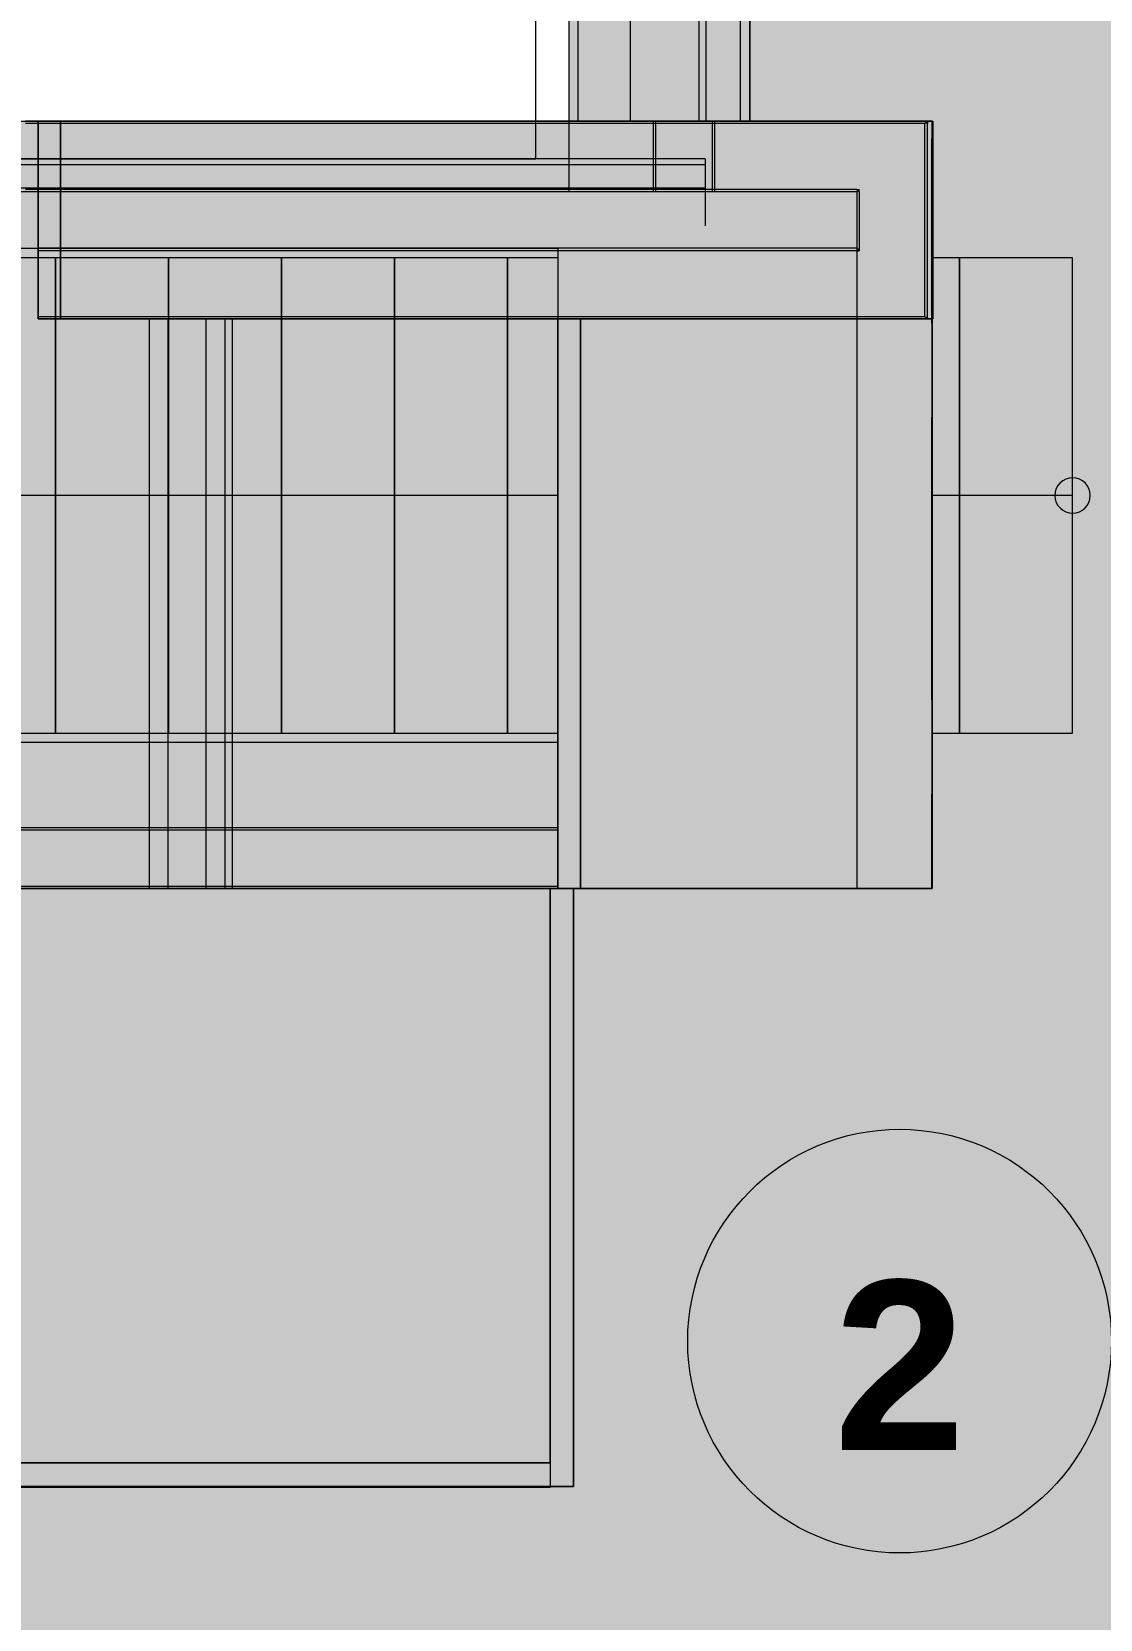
# Model space of a CAD drawing. Header units: metres. Extents: x -3 to 171, y -23 to 41.
# Drawn here: x 143.143 to 145.413, y 24.823 to 28.195 of the extents above; entities that cross this region are included whole.
import ezdxf

# ---------------------------------------------------------------- set-up
doc = ezdxf.new("R2010")
doc.units = ezdxf.units.M
doc.header["$MEASUREMENT"] = 0
doc.set_wipeout_variables(frame=1)
doc.linetypes.add('Strichlinie weit', pattern=[0.004, 0.003, -0.001])
doc.linetypes.add('Wipeout_Contour', pattern=[1, 0, -1])
for name, color, linetype in [('110 Wand Aussen', 7, 'Continuous'), ('120 Wand Innen tragend', 7, 'Continuous'), ('140 Brüstung', 7, 'Continuous'), ('140 Geländer transparent', 7, 'Continuous'), ('230 Decke abgehaengt', 7, 'Continuous'), ('330 Dachaufbau', 7, 'Continuous'), ('410 Treppe', 7, 'Continuous'), ('905 VP Beschriftung Übersicht.Übersicht', 7, 'Continuous')]:
    doc.layers.add(name, color=color, linetype=linetype)
doc.styles.add('ERSTELLTER_STIL_6', font='arial.ttf')

# ---------------------------------------------------------------- blocks, each defined once
blk = doc.blocks.new('Wand_5_2', base_point=(144.5942, 27.8552))
at = {"layer": '110 Wand Aussen', "linetype": 'Continuous', "lineweight": 0, "true_color": 0x000000}
for points in [[(144.4642, 27.8552), (144.4642, 30.8952), (144.2842, 30.8952), (144.2842, 27.8552)], [(144.4692, 27.8552), (144.4692, 30.8952), (144.4642, 30.8952), (144.4642, 27.8552)], [(144.5892, 27.8552), (144.5892, 30.8952), (144.4692, 30.8952), (144.4692, 27.8552)], [(144.5942, 27.8552), (144.5942, 30.8952), (144.5892, 30.8952), (144.5892, 27.8552)]]:
    blk.add_hatch(color=18, dxfattribs=at).paths.add_polyline_path(points)
at = {"layer": '110 Wand Aussen', "color": 7, "linetype": 'Continuous', "lineweight": 18}
blk.add_line((144.4642, 27.8552), (144.4642, 30.8952), dxfattribs=at)
at = {"layer": '110 Wand Aussen', "color": 7, "linetype": 'Continuous', "lineweight": 13}
for p, q in [((144.4692, 27.8552), (144.4692, 30.8952)), ((144.5892, 27.8552), (144.5892, 30.8952))]:
    blk.add_line(p, q, dxfattribs=at)
at = {"layer": '110 Wand Aussen', "color": 7, "linetype": 'Continuous', "lineweight": 18, "flags": 128}
for points in [[(144.2842, 30.8952), (144.2842, 27.8552)], [(144.4642, 27.8552), (144.2842, 27.8552)]]:
    blk.add_lwpolyline(points, dxfattribs=at)
at = {"layer": '110 Wand Aussen', "color": 7, "linetype": 'Continuous', "lineweight": 13, "flags": 128}
for points in [[(144.5942, 27.8552), (144.5942, 30.8952)], [(144.4692, 27.8552), (144.4642, 27.8552)], [(144.5892, 27.8552), (144.4692, 27.8552)], [(144.5942, 27.8552), (144.5892, 27.8552)]]:
    blk.add_lwpolyline(points, dxfattribs=at)
blk = doc.blocks.new('Decke_7_2', base_point=(142.3042, 29.3952))
at = {"layer": '230 Decke abgehaengt', "color": 8, "linetype": 'Continuous', "lineweight": 13, "flags": 128}
blk.add_lwpolyline([(142.3042, 29.3952), (142.3042, 27.9252), (143.3924, 27.9252), (144.2142, 27.9252), (144.2142, 28.4652), (142.3542, 28.4652), (142.3542, 29.3251), (144.2142, 29.3251), (144.2142, 29.3952)], close=True, dxfattribs=at)
blk = doc.blocks.new('Treppe_1_2', base_point=(133.3792, 35.4602))
at = {"layer": '410 Treppe', "color": 7, "linetype": 'Continuous', "lineweight": 18}
for p, q in [((143.1942, 27.7152), (142.9542, 27.7152)), ((143.4342, 27.7152), (143.1942, 27.7152)), ((143.1942, 27.7152), (143.1942, 26.7052)), ((143.1942, 26.7052), (143.1942, 27.7152)), ((143.6742, 27.7152), (143.4342, 27.7152)), ((143.4342, 27.7152), (143.4342, 26.7052)), ((143.4342, 26.7052), (143.4342, 27.7152)), ((143.9142, 27.7152), (143.6742, 27.7152)), ((143.6742, 27.7152), (143.6742, 26.7052)), ((143.6742, 26.7052), (143.6742, 27.7152)), ((144.1542, 27.7152), (143.9142, 27.7152)), ((143.9142, 27.7152), (143.9142, 26.7052)), ((143.9142, 26.7052), (143.9142, 27.7152)), ((144.3942, 27.7152), (144.1542, 27.7152)), ((144.1542, 27.7152), (144.1542, 26.7052)), ((144.1542, 26.7052), (144.1542, 27.7152)), ((144.6342, 27.7152), (144.3942, 27.7152)), ((144.3942, 27.7152), (144.3942, 26.7052)), ((144.3942, 26.7052), (144.3942, 27.7152)), ((144.8742, 27.7152), (144.6342, 27.7152)), ((144.6342, 27.7152), (144.6342, 26.7052)), ((144.6342, 26.7052), (144.6342, 27.7152)), ((145.1142, 27.7152), (144.8742, 27.7152)), ((144.8742, 27.7152), (144.8742, 26.7052)), ((144.8742, 26.7052), (144.8742, 27.7152)), ((145.3542, 27.7152), (145.1142, 27.7152)), ((145.1142, 27.7152), (145.1142, 26.7052)), ((145.1142, 26.7052), (145.1142, 27.7152)), ((145.3542, 26.7052), (145.3542, 27.7152)), ((142.9542, 26.7052), (143.1942, 26.7052)), ((143.1942, 26.7052), (143.4342, 26.7052)), ((143.4342, 26.7052), (143.6742, 26.7052)), ((143.6742, 26.7052), (143.9142, 26.7052)), ((143.9142, 26.7052), (144.1542, 26.7052)), ((144.1542, 26.7052), (144.3942, 26.7052)), ((144.3942, 26.7052), (144.6342, 26.7052)), ((144.6342, 26.7052), (144.8742, 26.7052)), ((144.8742, 26.7052), (145.1142, 26.7052)), ((145.1142, 26.7052), (145.3542, 26.7052))]:
    blk.add_line(p, q, dxfattribs=at)
at = {"layer": '410 Treppe', "color": 7, "linetype": 'Continuous', "lineweight": 13}
for p, q in [((145.1142, 27.2102), (141.2742, 27.2102)), ((145.3542, 27.2102), (145.1142, 27.2102))]:
    blk.add_line(p, q, dxfattribs=at)
at = {"layer": '410 Treppe', "color": 7, "linetype": 'Continuous', "lineweight": 13, "flags": 128}
blk.add_lwpolyline([(145.3542, 27.2477, 1), (145.3542, 27.1727, 1)], format="xyb", close=True, dxfattribs=at)
blk = doc.blocks.new('Wand_11_2', base_point=(144.2442, 25.1052))
at = {"layer": '140 Geländer transparent', "linetype": 'Continuous', "lineweight": 0, "true_color": 0x000000}
for points in [[(144.2442, 25.1552), (139.8893, 25.1552), (139.8893, 25.1052), (144.2442, 25.1052)], [(144.2942, 25.1552), (144.2442, 25.1552), (144.2942, 25.1052)], [(144.2442, 25.1052), (144.2942, 25.1052), (144.2442, 25.1552)]]:
    blk.add_hatch(color=18, dxfattribs=at).paths.add_polyline_path(points)
at = {"layer": '140 Geländer transparent', "color": 7, "linetype": 'Continuous', "lineweight": 18, "flags": 128}
for points in [[(144.2442, 25.1552), (139.8893, 25.1552)], [(144.2942, 25.1052), (144.2942, 25.1552)], [(139.8893, 25.1052), (144.2942, 25.1052)]]:
    blk.add_lwpolyline(points, dxfattribs=at)
blk = doc.blocks.new('Wand_14_2', base_point=(144.2442, 26.3752))
at = {"layer": '140 Geländer transparent', "linetype": 'Continuous', "lineweight": 0, "true_color": 0x000000}
blk.add_hatch(color=18, dxfattribs=at).paths.add_polyline_path([(144.2942, 25.1552), (144.2942, 26.3752), (144.2442, 26.3752), (144.2442, 25.1552)])
at = {"layer": '140 Geländer transparent', "color": 7, "linetype": 'Continuous', "lineweight": 18, "flags": 128}
for points in [[(144.2442, 26.3752), (144.2442, 25.1552)], [(144.2442, 26.3752), (144.2942, 26.3752)], [(144.2942, 25.1552), (144.2942, 26.3752)]]:
    blk.add_lwpolyline(points, dxfattribs=at)
blk = doc.blocks.new('Wand_43_2', base_point=(144.8957, 28.0052))
at = {"layer": '110 Wand Aussen', "linetype": 'Continuous', "lineweight": 0, "true_color": 0x000000}
for points in [[(144.8957, 28.0052), (144.4742, 28.0052), (144.4742, 28.0002), (144.8957, 28.0002)], [(144.8957, 28.0002), (144.4742, 28.0002), (144.4742, 27.8602), (144.8957, 27.8602)], [(144.8957, 27.8602), (144.4742, 27.8602), (144.4742, 27.8552), (144.8957, 27.8552)], [(144.8957, 27.8552), (144.4742, 27.8552), (144.4742, 27.7352), (144.8957, 27.7352)]]:
    blk.add_hatch(color=18, dxfattribs=at).paths.add_polyline_path(points)
at = {"layer": '110 Wand Aussen', "color": 7, "linetype": 'Continuous', "lineweight": 13}
for p, q in [((144.8957, 28.0002), (144.4742, 28.0002)), ((144.8957, 27.8602), (144.4742, 27.8602))]:
    blk.add_line(p, q, dxfattribs=at)
at = {"layer": '110 Wand Aussen', "color": 7, "linetype": 'Continuous', "lineweight": 18}
blk.add_line((144.8957, 27.8552), (144.4742, 27.8552), dxfattribs=at)
at = {"layer": '110 Wand Aussen', "color": 7, "linetype": 'Continuous', "lineweight": 13, "flags": 128}
blk.add_lwpolyline([(144.8957, 28.0052), (144.4742, 28.0052)], dxfattribs=at)
at = {"layer": '110 Wand Aussen', "color": 7, "linetype": 'Continuous', "lineweight": 18, "flags": 128}
for points in [[(144.8957, 27.8552), (144.8957, 27.7352)], [(144.4742, 27.7352), (144.8957, 27.7352)]]:
    blk.add_lwpolyline(points, dxfattribs=at)
blk = doc.blocks.new('Wand_44_2', base_point=(144.8957, 26.3752))
at = {"layer": '110 Wand Aussen', "linetype": 'Continuous', "lineweight": 0, "true_color": 0x000000}
for points in [[(144.2611, 26.6852), (140.0542, 26.6852), (140.0542, 26.5052), (144.2611, 26.5052)], [(144.2611, 26.5002), (139.8692, 26.5002), (139.8692, 26.3802), (144.2611, 26.3802)], [(144.2611, 26.5052), (139.8742, 26.5052), (139.8742, 26.5002), (144.2611, 26.5002)], [(144.2611, 26.3802), (139.7492, 26.3802), (139.7492, 26.3752), (144.2611, 26.3752)]]:
    blk.add_hatch(color=18, dxfattribs=at).paths.add_polyline_path(points)
at = {"layer": '110 Wand Aussen', "color": 7, "linetype": 'Continuous', "lineweight": 18}
for p, q in [((144.2611, 26.6852), (144.2611, 26.5052)), ((140.0542, 26.5052), (144.2611, 26.5052)), ((144.2611, 26.5052), (144.2611, 26.5002)), ((144.2611, 26.5002), (144.2611, 26.3802)), ((144.2611, 26.3802), (144.2611, 26.3752))]:
    blk.add_line(p, q, dxfattribs=at)
at = {"layer": '110 Wand Aussen', "color": 7, "linetype": 'Continuous', "lineweight": 13}
for p, q in [((139.8742, 26.5002), (144.2611, 26.5002)), ((139.8692, 26.3802), (144.2611, 26.3802))]:
    blk.add_line(p, q, dxfattribs=at)
at = {"layer": '110 Wand Aussen', "color": 7, "linetype": 'Continuous', "lineweight": 18, "flags": 128}
blk.add_lwpolyline([(144.2611, 26.6852), (140.0542, 26.6852)], dxfattribs=at)
at = {"layer": '110 Wand Aussen', "color": 7, "linetype": 'Continuous', "lineweight": 13, "flags": 128}
blk.add_lwpolyline([(139.7492, 26.3752), (144.2611, 26.3752)], dxfattribs=at)
blk = doc.blocks.new('Wand_47_2', base_point=(144.4742, 28.0052))
at = {"layer": '110 Wand Aussen', "linetype": 'Continuous', "lineweight": 0, "true_color": 0x000000}
for points in [[(144.4742, 28.0052), (143.1301, 28.0052), (143.1301, 28.0002), (144.4742, 28.0002)], [(144.4742, 28.0002), (143.1301, 28.0002), (143.1301, 27.8602), (144.4742, 27.8602)], [(144.4742, 27.8602), (143.1301, 27.8602), (143.1301, 27.8552), (144.4742, 27.8552)], [(144.4742, 27.8552), (143.1301, 27.8552), (143.1301, 27.7352), (144.4742, 27.7352)]]:
    blk.add_hatch(color=18, dxfattribs=at).paths.add_polyline_path(points)
at = {"layer": '110 Wand Aussen', "color": 7, "linetype": 'Continuous', "lineweight": 13}
for p, q in [((144.4742, 28.0002), (143.1301, 28.0002)), ((144.4742, 27.8602), (143.1301, 27.8602))]:
    blk.add_line(p, q, dxfattribs=at)
at = {"layer": '110 Wand Aussen', "color": 7, "linetype": 'Continuous', "lineweight": 18}
blk.add_line((144.4742, 27.8552), (143.1301, 27.8552), dxfattribs=at)
at = {"layer": '110 Wand Aussen', "color": 7, "linetype": 'Continuous', "lineweight": 13, "flags": 128}
blk.add_lwpolyline([(144.4742, 28.0052), (143.1301, 28.0052)], dxfattribs=at)
at = {"layer": '110 Wand Aussen', "color": 7, "linetype": 'Continuous', "lineweight": 18, "flags": 128}
blk.add_lwpolyline([(143.1301, 27.7352), (144.4742, 27.7352)], dxfattribs=at)
blk = doc.blocks.new('Wand_48_2', base_point=(144.574, 27.9252))
at = {"layer": '120 Wand Innen tragend', "linetype": 'Continuous', "lineweight": 0, "true_color": 0x000000}
for points in [[(144.574, 27.9252), (142.1242, 27.9252), (142.1242, 27.9127), (144.574, 27.9127)], [(144.574, 27.9127), (142.1242, 27.9127), (142.1242, 27.8627), (144.574, 27.8627)], [(144.574, 27.8552), (142.1242, 27.8552), (142.1242, 27.7352), (144.574, 27.7352)]]:
    blk.add_hatch(color=18, dxfattribs=at).paths.add_polyline_path(points)
at = {"layer": '120 Wand Innen tragend', "linetype": 'Continuous', "lineweight": 0, "true_color": 0xffffff}
blk.add_hatch(color=7, dxfattribs=at).paths.add_polyline_path([(144.574, 27.8627), (142.1242, 27.8627), (142.1242, 27.8552), (144.574, 27.8552)])
at = {"layer": '120 Wand Innen tragend', "color": 7, "linetype": 'Continuous', "lineweight": 13}
for p, q in [((144.574, 27.9127), (142.1242, 27.9127)), ((144.574, 27.8627), (142.1242, 27.8627))]:
    blk.add_line(p, q, dxfattribs=at)
at = {"layer": '120 Wand Innen tragend', "color": 7, "linetype": 'Continuous', "lineweight": 18}
blk.add_line((144.574, 27.8552), (142.1242, 27.8552), dxfattribs=at)
at = {"layer": '120 Wand Innen tragend', "color": 7, "linetype": 'Continuous', "lineweight": 13, "flags": 128}
for points in [[(144.574, 27.9252), (142.1242, 27.9252)], [(142.1242, 27.9252), (142.1242, 27.9127)], [(144.574, 27.9252), (144.574, 27.9127)], [(142.1242, 27.9127), (142.1242, 27.8627)], [(144.574, 27.9127), (144.574, 27.8627)], [(142.1242, 27.8627), (142.1242, 27.8552)], [(144.574, 27.8627), (144.574, 27.8552)]]:
    blk.add_lwpolyline(points, dxfattribs=at)
at = {"layer": '120 Wand Innen tragend', "color": 7, "linetype": 'Continuous', "lineweight": 18, "flags": 128}
for points in [[(142.1242, 27.8552), (142.1242, 27.7352)], [(144.574, 27.8552), (144.574, 27.7352)], [(142.1242, 27.7352), (144.574, 27.7352)]]:
    blk.add_lwpolyline(points, dxfattribs=at)
blk = doc.blocks.new('Wand_52_2', base_point=(144.8957, 26.3752))
at = {"color": 254, "linetype": 'Wipeout_Contour', "lineweight": 0, "ltscale": 587.126382}
blk.add_wipeout([(144.5213, 26.3802), (144.2611, 26.3802), (144.2611, 26.3752), (144.5213, 26.3752)], dxfattribs=at).dxf.layer = '140 Brüstung'
at = {"color": 254, "linetype": 'Wipeout_Contour', "lineweight": 0, "ltscale": 588.150658}
blk.add_wipeout([(144.7817, 26.3802), (144.5213, 26.3802), (144.5213, 26.3752), (144.7817, 26.3752)], dxfattribs=at).dxf.layer = '140 Brüstung'
at = {"color": 254, "linetype": 'Wipeout_Contour', "lineweight": 0, "ltscale": 587.171268}
blk.add_wipeout([(144.5213, 26.5002), (144.2611, 26.5002), (144.2611, 26.3802), (144.5213, 26.3802)], dxfattribs=at).dxf.layer = '140 Brüstung'
at = {"color": 254, "linetype": 'Wipeout_Contour', "lineweight": 0, "ltscale": 588.88733}
blk.add_wipeout([(144.8957, 26.3802), (144.7817, 26.3802), (144.7817, 26.3752), (144.8957, 26.3752)], dxfattribs=at).dxf.layer = '140 Brüstung'
at = {"layer": '110 Wand Aussen', "color": 7, "linetype": 'Continuous', "lineweight": 18}
blk.add_line((144.2611, 26.3802), (144.2611, 26.3752), dxfattribs=at)
blk.add_line((144.2611, 26.3802), (144.2611, 26.3752), dxfattribs=at)
at = {"layer": '110 Wand Aussen', "color": 7, "linetype": 'Continuous', "lineweight": 18, "flags": 128}
blk.add_lwpolyline([(144.2611, 26.3752), (144.2611, 26.3752)], dxfattribs=at)
at = {"color": 254, "linetype": 'Wipeout_Contour', "lineweight": 0, "ltscale": 735.080525}
blk.add_wipeout([(144.7817, 26.4821), (144.7353, 26.5002), (144.5213, 26.5002), (144.5213, 26.3802), (144.7817, 26.3802)], dxfattribs=at).dxf.layer = '140 Brüstung'
at = {"color": 254, "linetype": 'Wipeout_Contour', "lineweight": 0, "ltscale": 589.190385}
blk.add_wipeout([(144.9357, 26.3802), (144.8957, 26.3802), (144.8957, 26.3752), (144.9357, 26.3752)], dxfattribs=at).dxf.layer = '140 Brüstung'
at = {"layer": '110 Wand Aussen', "color": 7, "linetype": 'Continuous', "lineweight": 18, "flags": 128}
blk.add_lwpolyline([(144.5213, 26.3752), (144.2611, 26.3752)], dxfattribs=at)
at = {"color": 254, "linetype": 'Wipeout_Contour', "lineweight": 0, "ltscale": 587.21644}
blk.add_wipeout([(144.5213, 26.5052), (144.2611, 26.5052), (144.2611, 26.5002), (144.5213, 26.5002)], dxfattribs=at).dxf.layer = '140 Brüstung'
at = {"color": 254, "linetype": 'Wipeout_Contour', "lineweight": 0, "ltscale": 588.838237}
blk.add_wipeout([(144.8957, 26.4377), (144.7817, 26.4821), (144.7817, 26.3802), (144.8957, 26.3802)], dxfattribs=at).dxf.layer = '140 Brüstung'
at = {"color": 254, "linetype": 'Wipeout_Contour', "lineweight": 0, "ltscale": 589.288804}
blk.add_wipeout([(144.9457, 26.3802), (144.9357, 26.3802), (144.9357, 26.3752), (144.9457, 26.3752)], dxfattribs=at).dxf.layer = '140 Brüstung'
at = {"layer": '110 Wand Aussen', "color": 7, "linetype": 'Continuous', "lineweight": 18, "flags": 128}
blk.add_lwpolyline([(144.7817, 26.3752), (144.5213, 26.3752)], dxfattribs=at)
at = {"color": 254, "linetype": 'Wipeout_Contour', "lineweight": 0, "ltscale": 588.195567}
blk.add_wipeout([(144.5213, 26.5002), (144.7353, 26.5002), (144.7224, 26.5052), (144.5213, 26.5052)], dxfattribs=at).dxf.layer = '140 Brüstung'
at = {"color": 254, "linetype": 'Wipeout_Contour', "lineweight": 0, "ltscale": 736.51365}
blk.add_wipeout([(145.0457, 26.3791), (145.0429, 26.3802), (144.9457, 26.3802), (144.9457, 26.3752), (145.0457, 26.3752)], dxfattribs=at).dxf.layer = '140 Brüstung'
at = {"color": 254, "linetype": 'Wipeout_Contour', "lineweight": 0, "ltscale": 587.16165}
blk.add_wipeout([(144.5213, 26.5837), (144.2611, 26.6852), (144.2611, 26.5052), (144.5213, 26.5052)], dxfattribs=at).dxf.layer = '140 Brüstung'
at = {"color": 254, "linetype": 'Wipeout_Contour', "lineweight": 0, "ltscale": 589.16038}
blk.add_wipeout([(144.9357, 26.4221), (144.8957, 26.4377), (144.8957, 26.3802), (144.9357, 26.3802)], dxfattribs=at).dxf.layer = '140 Brüstung'
at = {"color": 254, "linetype": 'Wipeout_Contour', "lineweight": 0, "ltscale": 442.68788}
blk.add_wipeout([(145.0457, 26.3791), (145.0457, 26.3752), (145.0557, 26.3752)], dxfattribs=at).dxf.layer = '140 Brüstung'
at = {"layer": '110 Wand Aussen', "color": 7, "linetype": 'Continuous', "lineweight": 18}
for p, q in [((144.2611, 26.5052), (144.2611, 26.5002)), ((144.2611, 26.5052), (144.2611, 26.5002)), ((144.2611, 26.5002), (144.2611, 26.3802)), ((144.2611, 26.5002), (144.2611, 26.3802)), ((144.8957, 26.3802), (144.8957, 26.3752))]:
    blk.add_line(p, q, dxfattribs=at)
at = {"layer": '110 Wand Aussen', "color": 7, "linetype": 'Continuous', "lineweight": 18, "flags": 128}
blk.add_lwpolyline([(144.8957, 26.3752), (144.7817, 26.3752)], dxfattribs=at)
at = {"color": 254, "linetype": 'Wipeout_Contour', "lineweight": 0, "ltscale": 441.410763}
blk.add_wipeout([(144.5213, 26.5052), (144.7224, 26.5052), (144.5213, 26.5837)], dxfattribs=at).dxf.layer = '140 Brüstung'
at = {"color": 254, "linetype": 'Wipeout_Contour', "lineweight": 0, "ltscale": 589.287787}
blk.add_wipeout([(144.9457, 26.4182), (144.9357, 26.4221), (144.9357, 26.3802), (144.9457, 26.3802)], dxfattribs=at).dxf.layer = '140 Brüstung'
at = {"color": 254, "linetype": 'Wipeout_Contour', "lineweight": 0, "ltscale": 587.734447}
blk.add_wipeout([(144.2611, 27.7352), (144.2611, 26.6852), (144.5213, 26.5837), (144.5213, 27.7745)], dxfattribs=at).dxf.layer = '140 Brüstung'
at = {"color": 254, "linetype": 'Wipeout_Contour', "lineweight": 0, "ltscale": 442.487018}
blk.add_wipeout([(144.9457, 26.3802), (145.0429, 26.3802), (144.9457, 26.4182)], dxfattribs=at).dxf.layer = '140 Brüstung'
at = {"layer": '110 Wand Aussen', "color": 7, "linetype": 'Continuous', "lineweight": 18}
blk.add_line((144.2611, 26.6852), (144.2611, 26.5052), dxfattribs=at)
blk.add_line((144.2611, 26.6852), (144.2611, 26.5052), dxfattribs=at)
at = {"layer": '140 Brüstung', "color": 7, "linetype": 'Continuous', "lineweight": 18}
blk.add_line((144.2611, 27.7352), (144.2611, 26.6852), dxfattribs=at)
at = {"layer": '140 Brüstung', "color": 7, "linetype": 'Continuous', "lineweight": 18, "flags": 128}
blk.add_lwpolyline([(144.2611, 27.7352), (144.2611, 26.6852)], dxfattribs=at)
at = {"color": 254, "linetype": 'Wipeout_Contour', "lineweight": 0, "ltscale": 590.262702}
blk.add_wipeout([(145.0557, 26.3752), (145.0557, 27.8552), (145.0457, 27.8537), (145.0457, 26.3791)], dxfattribs=at).dxf.layer = '140 Brüstung'
at = {"color": 254, "linetype": 'Wipeout_Contour', "lineweight": 0, "ltscale": 588.734622}
blk.add_wipeout([(144.5213, 27.7745), (144.5213, 26.5837), (144.7817, 26.4821), (144.7817, 27.8139)], dxfattribs=at).dxf.layer = '140 Brüstung'
at = {"color": 254, "linetype": 'Wipeout_Contour', "lineweight": 0, "ltscale": 589.449997}
blk.add_wipeout([(144.7817, 27.8139), (144.7817, 26.4821), (144.8957, 26.4377), (144.8957, 27.8311)], dxfattribs=at).dxf.layer = '140 Brüstung'
at = {"color": 254, "linetype": 'Wipeout_Contour', "lineweight": 0, "ltscale": 590.053502}
blk.add_wipeout([(145.0457, 26.3791), (145.0457, 27.8537), (144.9457, 27.8386), (144.9457, 26.4182)], dxfattribs=at).dxf.layer = '140 Brüstung'
at = {"layer": '110 Wand Aussen', "color": 7, "linetype": 'Continuous', "lineweight": 18, "flags": 128}
for points in [[(144.9357, 26.3752), (144.8957, 26.3752)], [(144.9457, 26.3752), (144.9357, 26.3752)], [(145.0457, 26.3752), (144.9457, 26.3752)], [(145.0557, 26.3752), (145.0457, 26.3752)]]:
    blk.add_lwpolyline(points, dxfattribs=at)
at = {"layer": '140 Brüstung', "color": 7, "linetype": 'Continuous', "lineweight": 18, "flags": 128}
blk.add_lwpolyline([(145.0557, 26.3752), (145.0557, 27.8552)], dxfattribs=at)
at = {"color": 254, "linetype": 'Wipeout_Contour', "lineweight": 0, "ltscale": 589.8394}
blk.add_wipeout([(144.9457, 26.4182), (144.9457, 27.8386), (144.9357, 27.8371), (144.9357, 26.4221)], dxfattribs=at).dxf.layer = '140 Brüstung'
at = {"color": 254, "linetype": 'Wipeout_Contour', "lineweight": 0, "ltscale": 589.744057}
blk.add_wipeout([(144.8957, 27.8311), (144.8957, 26.4377), (144.9357, 26.4221), (144.9357, 27.8371)], dxfattribs=at).dxf.layer = '140 Brüstung'
at = {"layer": '110 Wand Aussen', "color": 7, "linetype": 'Continuous', "lineweight": 18}
blk.add_line((144.8957, 26.4377), (144.8957, 26.3802), dxfattribs=at)
at = {"layer": '140 Brüstung', "color": 7, "linetype": 'Continuous', "lineweight": 18}
blk.add_line((144.8957, 27.8311), (144.8957, 26.4377), dxfattribs=at)
blk = doc.blocks.new('Wand_53_2', base_point=(144.8957, 28.0052))
at = {"layer": '140 Brüstung', "linetype": 'Continuous', "lineweight": 0, "true_color": 0x000000}
for points in [[(144.8957, 28.0052), (144.8957, 28.0002), (145.0407, 28.0002), (145.0407, 28.0052)], [(144.9007, 28.0002), (144.8957, 28.0002), (144.8957, 27.8602), (144.9007, 27.8602)], [(144.9007, 27.8602), (145.0407, 27.8602), (145.0407, 28.0002)], [(144.9007, 27.8602), (145.0407, 28.0002), (144.9007, 28.0002)], [(145.0407, 28.0002), (145.0457, 28.0002), (145.0457, 28.0052)], [(145.0407, 28.0052), (145.0407, 28.0002), (145.0457, 28.0052)], [(144.8957, 27.8552), (144.9007, 27.8552), (144.9007, 27.8602)], [(144.8957, 27.8602), (144.8957, 27.8552), (144.9007, 27.8602)]]:
    blk.add_hatch(color=18, dxfattribs=at).paths.add_polyline_path(points)
at = {"layer": '140 Brüstung', "color": 7, "linetype": 'Continuous', "lineweight": 13}
for p, q in [((144.9007, 28.0002), (144.8957, 28.0002)), ((145.0407, 28.0002), (144.9007, 28.0002)), ((145.0407, 27.8602), (145.0407, 28.0002)), ((144.8957, 27.8602), (144.9007, 27.8602)), ((144.9007, 27.8552), (144.9007, 27.8602))]:
    blk.add_line(p, q, dxfattribs=at)
at = {"layer": '140 Brüstung', "color": 7, "linetype": 'Continuous', "lineweight": 13, "flags": 128}
for points in [[(145.0457, 28.0052), (144.8957, 28.0052)], [(145.0457, 28.0052), (145.0457, 28.0002)]]:
    blk.add_lwpolyline(points, dxfattribs=at)
blk = doc.blocks.new('Wand_54_2', base_point=(145.0457, 28.0052))
at = {"layer": '140 Brüstung', "linetype": 'Continuous', "lineweight": 0, "true_color": 0x000000}
for points in [[(145.0407, 28.0002), (145.0407, 27.5902), (145.0457, 27.5902), (145.0457, 28.0002)], [(144.8957, 27.8552), (144.8957, 27.7352), (144.9007, 27.7352), (144.9007, 27.8552)], [(144.9007, 27.8602), (144.9007, 27.7302), (145.0407, 27.7302), (145.0407, 27.8602)], [(144.8957, 27.7302), (144.9007, 27.7302), (144.8957, 27.7352)], [(144.8957, 27.7352), (144.9007, 27.7302), (144.9007, 27.7352)], [(144.9007, 27.5902), (145.0407, 27.5902), (144.9007, 27.7302)], [(144.9007, 27.7302), (145.0407, 27.5902), (145.0407, 27.7302)], [(145.0407, 27.5902), (145.0407, 27.5852), (145.0457, 27.5852)], [(145.0407, 27.5902), (145.0457, 27.5852), (145.0457, 27.5902)]]:
    blk.add_hatch(color=18, dxfattribs=at).paths.add_polyline_path(points)
at = {"layer": '140 Brüstung', "color": 7, "linetype": 'Continuous', "lineweight": 13}
for p, q in [((145.0407, 27.8602), (145.0407, 28.0002)), ((144.9007, 27.8552), (144.9007, 27.8602)), ((144.9007, 27.8552), (144.9007, 27.7302)), ((145.0407, 27.7302), (145.0407, 27.8602)), ((144.8957, 27.7302), (144.9007, 27.7302)), ((145.0407, 27.5902), (145.0407, 27.7302)), ((144.9007, 27.5902), (145.0407, 27.5902))]:
    blk.add_line(p, q, dxfattribs=at)
at = {"layer": '140 Brüstung', "color": 7, "linetype": 'Continuous', "lineweight": 13, "flags": 128}
for points in [[(145.0457, 27.5852), (145.0457, 28.0002)], [(145.0457, 27.5852), (145.0407, 27.5852)]]:
    blk.add_lwpolyline(points, dxfattribs=at)
at = {"layer": '140 Brüstung', "color": 7, "linetype": 'Continuous', "lineweight": 18, "flags": 128}
blk.add_lwpolyline([(144.8957, 27.8552), (144.8957, 27.7352)], dxfattribs=at)
blk = doc.blocks.new('Wand_55_2', base_point=(145.0457, 27.5852))
at = {"layer": '140 Brüstung', "linetype": 'Continuous', "lineweight": 0, "true_color": 0x000000}
for points in [[(144.8957, 27.7352), (143.1567, 27.7352), (143.1567, 27.7302), (144.8957, 27.7302)], [(144.9007, 27.7302), (143.1567, 27.7302), (143.1567, 27.5902), (144.9007, 27.5902)], [(145.0407, 27.5902), (143.1567, 27.5902), (143.1567, 27.5852), (145.0407, 27.5852)]]:
    blk.add_hatch(color=18, dxfattribs=at).paths.add_polyline_path(points)
at = {"layer": '140 Brüstung', "color": 7, "linetype": 'Continuous', "lineweight": 13}
for p, q in [((144.8957, 27.7302), (143.1567, 27.7302)), ((144.8957, 27.7302), (144.9007, 27.7302)), ((143.1567, 27.5902), (144.9007, 27.5902)), ((144.9007, 27.5902), (145.0407, 27.5902))]:
    blk.add_line(p, q, dxfattribs=at)
at = {"layer": '140 Brüstung', "color": 7, "linetype": 'Continuous', "lineweight": 18, "flags": 128}
blk.add_lwpolyline([(144.8957, 27.7352), (143.1567, 27.7352)], dxfattribs=at)
at = {"layer": '140 Brüstung', "color": 7, "linetype": 'Continuous', "lineweight": 13, "flags": 128}
for points in [[(143.1567, 27.7302), (143.1567, 27.7352)], [(143.1567, 27.5902), (143.1567, 27.7302)], [(143.1567, 27.5852), (143.1567, 27.5902)], [(143.1567, 27.5852), (145.0407, 27.5852)]]:
    blk.add_lwpolyline(points, dxfattribs=at)
blk = doc.blocks.new('Dachfläche_13_2', base_point=(144.3089, 27.5852))
at = {"layer": '330 Dachaufbau', "linetype": 'Continuous', "lineweight": 0, "true_color": 0x000000}
blk.add_hatch(color=18, dxfattribs=at).paths.add_polyline_path([(145.0557, 27.5852), (144.3089, 27.5852), (144.3089, 26.3752), (145.0556, 26.3752)])
at = {"layer": '330 Dachaufbau', "color": 7, "linetype": 'Continuous', "lineweight": 18, "flags": 128}
for points in [[(144.2611, 27.5852), (144.272, 27.5852), (144.2937, 27.5852), (144.3089, 27.5852)], [(144.2611, 27.5852), (144.2611, 26.3752)], [(144.3089, 26.3752), (144.3089, 27.5852)], [(144.3089, 27.5852), (145.0557, 27.5852)], [(145.0557, 27.5852), (145.0556, 26.3752)], [(144.2611, 26.3752), (144.272, 26.3752), (144.2937, 26.3752), (144.3089, 26.3752)], [(145.0556, 26.3752), (144.3089, 26.3752)]]:
    blk.add_lwpolyline(points, dxfattribs=at)
blk = doc.blocks.new('Dachfläche_14_2', base_point=(143.2045, 28.0052))
at = {"layer": '330 Dachaufbau', "linetype": 'Continuous', "lineweight": 0, "true_color": 0x000000}
blk.add_hatch(color=18, dxfattribs=at).paths.add_polyline_path([(145.0555, 28.0052), (143.2045, 28.0052), (143.2045, 27.5852), (145.0555, 27.5852)])
at = {"layer": '330 Dachaufbau', "color": 7, "linetype": 'Continuous', "lineweight": 18, "flags": 128}
for points in [[(143.1567, 28.0052), (143.1676, 28.0052), (143.1893, 28.0052), (143.2045, 28.0052)], [(143.1567, 28.0052), (143.1567, 27.5852)], [(143.2045, 27.5852), (143.2045, 28.0052)], [(143.2045, 28.0052), (145.0555, 28.0052)], [(145.0555, 28.0052), (145.0555, 27.5852)], [(143.1567, 27.5852), (143.1676, 27.5852), (143.1893, 27.5852), (143.2045, 27.5852)], [(145.0555, 27.5852), (143.2045, 27.5852)]]:
    blk.add_lwpolyline(points, dxfattribs=at)
blk = doc.blocks.new('Wand_80_2', base_point=(144.4642, 30.8952))
at = {"color": 254, "linetype": 'Wipeout_Contour', "lineweight": 0, "ltscale": 589.858945}
blk.add_wipeout([(144.4142, 30.8952), (144.4142, 28.0052), (144.5604, 28.0052), (144.5604, 30.8952)], dxfattribs=at).dxf.layer = '140 Brüstung'
at = {"layer": '140 Brüstung', "color": 7, "linetype": 'Continuous', "lineweight": 18}
blk.add_line((144.4142, 30.8952), (144.4142, 28.0052), dxfattribs=at)
at = {"layer": '140 Brüstung', "color": 7, "linetype": 'Continuous', "lineweight": 18, "flags": 128}
for points in [[(144.4142, 30.8952), (144.4142, 28.0052)], [(144.4142, 30.8952), (144.4142, 30.8952)], [(144.4142, 28.0052), (144.4142, 28.0052)]]:
    blk.add_lwpolyline(points, dxfattribs=at)
at = {"color": 254, "linetype": 'Wipeout_Contour', "lineweight": 0, "ltscale": 590.17494}
blk.add_wipeout([(144.5604, 30.8952), (144.5604, 28.0052), (144.5754, 28.0052), (144.5754, 30.8952)], dxfattribs=at).dxf.layer = '140 Brüstung'
at = {"color": 254, "linetype": 'Wipeout_Contour', "lineweight": 0, "ltscale": 590.347745}
blk.add_wipeout([(144.6486, 28.0052), (144.6486, 30.8952), (144.5754, 30.8952), (144.5754, 28.0052)], dxfattribs=at).dxf.layer = '140 Brüstung'
at = {"layer": '140 Brüstung', "color": 7, "linetype": 'Continuous', "lineweight": 18}
for p, q in [((144.5604, 30.8952), (144.5604, 28.0052)), ((144.5754, 30.8952), (144.5754, 28.0052))]:
    blk.add_line(p, q, dxfattribs=at)
at = {"layer": '140 Brüstung', "color": 7, "linetype": 'Continuous', "lineweight": 18, "flags": 128}
for points in [[(144.5604, 30.8952), (144.4142, 30.8952)], [(144.5754, 30.8952), (144.5604, 30.8952)], [(144.6486, 30.8952), (144.5754, 30.8952)], [(144.6486, 28.0052), (144.6486, 30.8952)], [(144.5604, 28.0052), (144.4142, 28.0052)], [(144.5754, 28.0052), (144.5604, 28.0052)], [(144.6486, 28.0052), (144.5754, 28.0052)]]:
    blk.add_lwpolyline(points, dxfattribs=at)
blk = doc.blocks.new('Dachfläche_21_2', base_point=(141.4891, 26.3752))
at = {"layer": '330 Dachaufbau', "linetype": 'Continuous', "lineweight": 0, "true_color": 0x000000}
for points in [[(143.4327, 26.3752), (143.4327, 27.5852), (143.3925, 27.5852), (143.3925, 26.3752)], [(143.5533, 27.5852), (143.5131, 27.5852), (143.5131, 26.3752), (143.5533, 26.3752)], [(143.5694, 26.3752), (143.5694, 27.5852), (143.5533, 27.5852), (143.5533, 26.3752)], [(143.5694, 26.3752), (144.3089, 26.3752), (144.3089, 27.5852), (143.5694, 27.5852)]]:
    blk.add_hatch(color=18, dxfattribs=at).paths.add_polyline_path(points)
at = {"layer": '330 Dachaufbau', "linetype": 'Continuous', "lineweight": 0, "true_color": 0xffffff}
blk.add_hatch(color=7, dxfattribs=at).paths.add_polyline_path([(143.5131, 27.5852), (143.4327, 27.5852), (143.4327, 26.3752), (143.5131, 26.3752)])
at = {"layer": '330 Dachaufbau', "color": 7, "linetype": 'Continuous', "lineweight": 13}
for p, q in [((143.3925, 27.5852), (143.3925, 26.3752)), ((143.4327, 27.5852), (143.4327, 26.3752)), ((143.5131, 27.5852), (143.5131, 26.3752)), ((143.5533, 27.5852), (143.5533, 26.3752)), ((143.5694, 27.5852), (143.5694, 26.3752))]:
    blk.add_line(p, q, dxfattribs=at)
at = {"layer": '330 Dachaufbau', "color": 7, "linetype": 'Strichlinie weit', "lineweight": 13, "ltscale": 200, "flags": 128}
for points in [[(141.4891, 28.0052), (141.4739, 28.0052), (141.4522, 28.0052), (141.4413, 28.0052)], [(141.4413, 28.0052), (141.4413, 26.3752)], [(141.4891, 28.0052), (143.2045, 28.0052)], [(141.4891, 26.3752), (141.4891, 28.0052)], [(143.2045, 28.0052), (143.2045, 27.5852)], [(143.2045, 27.5852), (143.5694, 27.5852)], [(141.4413, 26.3752), (141.4522, 26.3752), (141.4739, 26.3752), (141.4891, 26.3752)], [(143.5694, 26.3752), (141.4891, 26.3752)]]:
    blk.add_lwpolyline(points, dxfattribs=at)
at = {"layer": '330 Dachaufbau', "color": 7, "linetype": 'Continuous', "lineweight": 13, "flags": 128}
for points in [[(143.5694, 27.5852), (143.5533, 27.5852), (143.5131, 27.5852), (143.4327, 27.5852), (143.3925, 27.5852)], [(143.5694, 26.3752), (143.5533, 26.3752), (143.5131, 26.3752), (143.4327, 26.3752), (143.3925, 26.3752)]]:
    blk.add_lwpolyline(points, dxfattribs=at)
at = {"layer": '330 Dachaufbau', "color": 7, "linetype": 'Continuous', "lineweight": 18, "flags": 128}
for points in [[(143.5694, 27.5852), (144.3089, 27.5852)], [(144.3089, 27.5852), (144.3089, 26.3752)], [(144.3089, 26.3752), (143.5694, 26.3752)]]:
    blk.add_lwpolyline(points, dxfattribs=at)

msp = doc.modelspace()

# ---------------------------------------------------------------- hatches: boundary and pattern name
at = {"layer": '905 VP Beschriftung Übersicht.Übersicht', "linetype": 'Continuous', "lineweight": 13, "true_color": 0xe8e2dc}
h = msp.add_hatch(color=254, dxfattribs=at)
h.paths.add_polyline_path([(134.4242, 30.8602), (140.0742, 30.8602), (140.0742, 30.7332), (140.6542, 30.7332), (140.6542, 28.1952), (140.2542, 28.1952), (140.2542, 28.8752), (139.8742, 28.8752), (139.8742, 28.1952), (139.7442, 28.1952), (139.7442, 26.3752), (144.2942, 26.3752), (144.2942, 25.103), (134.4242, 25.103), (134.4242, 29.2707), (134.8042, 29.2707), (134.8042, 29.6507), (134.4242, 29.6507)])
h.paths.add_polyline_path([(137.1342, 28.2307), (136.3842, 28.2307), (136.3842, 28.8607), (137.1342, 28.8607)], flags=0)
at = {"layer": '905 VP Beschriftung Übersicht.Übersicht', "linetype": 'Continuous', "lineweight": 0}
h = msp.add_hatch(color=255, dxfattribs=at)
h.paths.add_polyline_path([(134.4242, 25.103), (134.4242, 29.2707), (134.8042, 29.2707), (134.8042, 29.6507), (134.4242, 29.6507), (134.4242, 30.8368), (140.0742, 30.8368), (140.0742, 30.7332), (140.6542, 30.7332), (140.6542, 28.1952), (140.2542, 28.1952), (140.2542, 28.8752), (139.8742, 28.8752), (139.8742, 28.1952), (139.7442, 28.1952), (139.7442, 26.3752), (144.2442, 26.3752), (144.2442, 25.103)])
h.paths.add_polyline_path([(137.1342, 28.2307), (137.1342, 28.8607), (136.3842, 28.8607), (136.3842, 28.2307)], flags=0)

# ---------------------------------------------------------------- linework, layer by layer
at = {"layer": '905 VP Beschriftung Übersicht.Übersicht', "color": 8, "linetype": 'Continuous', "lineweight": 13, "flags": 128}
msp.add_lwpolyline([(134.4242, 25.103), (134.4242, 29.2707), (134.8042, 29.2707), (134.8042, 29.6507), (134.4242, 29.6507), (134.4242, 30.8368), (140.0742, 30.8368), (140.0742, 30.7332), (140.6542, 30.7332), (140.6542, 28.1952), (140.2542, 28.1952), (140.2542, 28.8752), (139.8742, 28.8752), (139.8742, 28.1952), (139.7442, 28.1952), (139.7442, 26.3752), (144.2442, 26.3752), (144.2442, 25.103)], close=True, dxfattribs=at)
at = {"layer": '905 VP Beschriftung Übersicht.Übersicht', "color": 7, "linetype": 'Continuous', "lineweight": 13}
msp.add_circle((144.9867, 25.4138), 0.45, dxfattribs=at)

# ---------------------------------------------------------------- block references
at = {"layer": '110 Wand Aussen', "color": 7, "lineweight": 25}
for name, p in [('Wand_5_2', (144.5942, 27.8552)), ('Wand_47_2', (144.4742, 28.0052)), ('Wand_43_2', (144.8957, 28.0052)), ('Wand_44_2', (144.8957, 26.3752))]:
    msp.add_blockref(name, p, dxfattribs=at)
at = {"layer": '120 Wand Innen tragend', "color": 7, "lineweight": 25}
msp.add_blockref('Wand_48_2', (144.574, 27.9252), dxfattribs=at)
at = {"layer": '140 Geländer transparent', "color": 7, "lineweight": 18}
for name, p in [('Wand_14_2', (144.2442, 26.3752)), ('Wand_11_2', (144.2442, 25.1052))]:
    msp.add_blockref(name, p, dxfattribs=at)
at = {"layer": '230 Decke abgehaengt', "color": 8, "linetype": 'Continuous', "lineweight": 13}
msp.add_blockref('Decke_7_2', (142.3042, 29.3952), dxfattribs=at)
at = {"layer": '410 Treppe', "color": 7, "linetype": 'Continuous', "lineweight": 13}
msp.add_blockref('Treppe_1_2', (133.3792, 35.4602), dxfattribs=at)

# ---------------------------------------------------------------- texts
at = {"layer": '905 VP Beschriftung Übersicht.Übersicht', "color": 7, "linetype": 'Continuous', "lineweight": 13, "insert": (144.9867, 25.1824), "char_height": 0.360003, "attachment_point": 8, "style": 'ERSTELLTER_STIL_6'}
msp.add_mtext('\\A1;{\\pqc;\\fHelvetica|b1|i0|c0|p0;\\W1.000000;2}', dxfattribs=at)

# ---------------------------------------------------------------- next in the draw order: block references
at = {"layer": '140 Brüstung', "color": 7, "lineweight": 25}
msp.add_blockref('Wand_52_2', (144.8957, 26.3752), dxfattribs=at)

# ---------------------------------------------------------------- next in the draw order: hatches: boundary and pattern name
at = {"layer": '905 VP Beschriftung Übersicht.Übersicht', "linetype": 'Continuous', "lineweight": 0}
h = msp.add_hatch(color=255, dxfattribs=at)
h.paths.add_polyline_path([(144.2942, 25.1052), (144.2942, 26.3752), (145.0556, 26.3752), (145.0556, 28.0052), (144.6684, 28.0052), (144.6684, 31.7794), (141.94, 31.7794), (141.94, 31.5052), (141.7842, 31.5052), (141.7842, 30.4752), (141.94, 30.4752), (141.94, 29.6252), (141.6342, 29.6252), (141.6342, 29.1952), (141.94, 29.1952), (141.94, 28.0052), (141.5442, 28.0052), (141.5442, 28.1952), (140.6542, 28.1952), (140.6542, 30.7332), (140.3042, 30.7332), (140.3042, 33.4302), (145.4342, 33.4302), (145.4342, 30.8368), (152.0987, 30.8368), (152.097, 30.3052), (151.6809, 30.3052), (151.6809, 29.3252), (152.0937, 29.3252), (152.0796, 25.0857), (145.6791, 25.0857), (145.6791, 20.7103), (139.8893, 20.7103), (139.8893, 25.1052)])
h.paths.add_polyline_path([(147.6042, 28.0752), (148.3042, 28.0752), (148.3042, 27.6452), (147.6042, 27.6452)], flags=0)
for points in [[(134.4242, 25.1052), (134.4242, 30.7332), (134.4742, 30.7332), (134.4742, 25.1552), (144.2442, 25.1552), (144.2442, 26.3752), (144.2942, 26.3752), (144.2942, 25.1052)], [(144.2611, 26.3752), (144.2611, 27.5852), (145.0556, 27.5852), (145.0556, 26.3752)]]:
    msp.add_hatch(color=255, dxfattribs=at).paths.add_polyline_path(points)
at = {"layer": '905 VP Beschriftung Übersicht.Übersicht', "linetype": 'Continuous', "lineweight": 13}
msp.add_hatch(color=7, dxfattribs=at).paths.add_polyline_path([(141.4891, 26.3752), (141.4891, 28.0052), (143.2045, 28.0052), (143.2045, 27.5852), (144.3089, 27.5852), (144.3089, 26.3752)])
at = {"layer": '905 VP Beschriftung Übersicht.Übersicht', "linetype": 'Continuous', "lineweight": 0, "ltscale": 200}
msp.add_hatch(color=255, dxfattribs=at).paths.add_polyline_path([(145.0555, 27.5852), (144.2611, 27.5852), (144.2611, 26.3752), (145.0555, 26.3752)])

# ---------------------------------------------------------------- next in the draw order: linework, layer by layer
at = {"layer": '905 VP Beschriftung Übersicht.Übersicht', "color": 7, "linetype": 'Continuous', "lineweight": 13, "flags": 128}
msp.add_lwpolyline([(139.8893, 20.7103), (139.8893, 25.1052), (144.2942, 25.1052), (144.2942, 26.3752), (145.0556, 26.3752), (145.0556, 28.0052), (144.6684, 28.0052), (144.6684, 31.7794), (141.94, 31.7794), (141.94, 31.5052), (141.7842, 31.5052), (141.7842, 30.4752), (141.94, 30.4752), (141.94, 29.6252), (141.6342, 29.6252), (141.6342, 29.1952), (141.94, 29.1952), (141.94, 28.0052), (141.5442, 28.0052), (141.5442, 28.1952), (140.6542, 28.1952), (140.6542, 30.7332), (140.3042, 30.7332), (140.3042, 33.4302)], dxfattribs=at)
for points in [[(134.4242, 25.1052), (134.4242, 30.7332), (134.4742, 30.7332), (134.4742, 25.1552), (144.2442, 25.1552), (144.2442, 26.3752), (144.2942, 26.3752), (144.2942, 25.1052)], [(141.4891, 26.3752), (141.4891, 28.0052), (143.2045, 28.0052), (143.2045, 27.5852), (144.3089, 27.5852), (144.3089, 26.3752)], [(144.2611, 26.3752), (144.2611, 27.5852), (145.0556, 27.5852), (145.0556, 26.3752)]]:
    msp.add_lwpolyline(points, close=True, dxfattribs=at)
at = {"layer": '905 VP Beschriftung Übersicht.Übersicht', "color": 7, "linetype": 'Strichlinie weit', "lineweight": 13, "ltscale": 200, "flags": 128}
msp.add_lwpolyline([(145.0555, 27.5852), (144.2611, 27.5852), (144.2611, 26.3752), (145.0555, 26.3752)], close=True, dxfattribs=at)

# ---------------------------------------------------------------- next in the draw order: block references
at = {"layer": '140 Brüstung', "color": 7, "lineweight": 25}
for name, p in [('Wand_53_2', (144.8957, 28.0052)), ('Wand_54_2', (145.0457, 28.0052)), ('Wand_55_2', (145.0457, 27.5852))]:
    msp.add_blockref(name, p, dxfattribs=at)
at = {"layer": '330 Dachaufbau', "color": 7, "linetype": 'Continuous', "lineweight": 18}
for name, p in [('Dachfläche_21_2', (141.4891, 26.3752)), ('Dachfläche_14_2', (143.2045, 28.0052)), ('Dachfläche_13_2', (144.3089, 27.5852))]:
    msp.add_blockref(name, p, dxfattribs=at)

# ---------------------------------------------------------------- next in the draw order: block references
at = {"layer": '140 Brüstung', "color": 7, "lineweight": 25}
msp.add_blockref('Wand_80_2', (144.4642, 30.8952), dxfattribs=at)

# ---------------------------------------------------------------- next in the draw order: hatches: boundary and pattern name
at = {"layer": '905 VP Beschriftung Übersicht.Übersicht', "linetype": 'Continuous', "lineweight": 0}
for points in [[(144.3042, 30.9052), (144.6684, 30.9052), (144.6684, 28.0052), (144.3042, 28.0052), (144.3042, 28.3705), (144.3785, 28.3705), (144.3785, 29.5195), (144.3042, 29.5195)], [(145.0571, 27.5852), (143.1567, 27.5852), (143.1567, 28.0052), (145.0571, 28.0052)]]:
    msp.add_hatch(color=255, dxfattribs=at).paths.add_polyline_path(points)
at = {"layer": '905 VP Beschriftung Übersicht.Übersicht', "linetype": 'Continuous', "lineweight": 0, "ltscale": 200}
msp.add_hatch(color=255, dxfattribs=at).paths.add_polyline_path([(145.0555, 28.0052), (143.1567, 28.0052), (143.1567, 27.5852), (145.0555, 27.5852)])

# ---------------------------------------------------------------- next in the draw order: linework, layer by layer
at = {"layer": '905 VP Beschriftung Übersicht.Übersicht', "color": 7, "linetype": 'Continuous', "lineweight": 13, "flags": 128}
for points in [[(144.3042, 30.9052), (144.6684, 30.9052), (144.6684, 28.0052), (144.3042, 28.0052), (144.3042, 28.3705), (144.3785, 28.3705), (144.3785, 29.5195), (144.3042, 29.5195)], [(145.0571, 27.5852), (143.1567, 27.5852), (143.1567, 28.0052), (145.0571, 28.0052)]]:
    msp.add_lwpolyline(points, close=True, dxfattribs=at)
at = {"layer": '905 VP Beschriftung Übersicht.Übersicht', "color": 7, "linetype": 'Strichlinie weit', "lineweight": 13, "ltscale": 200, "flags": 128}
msp.add_lwpolyline([(145.0555, 28.0052), (143.1567, 28.0052), (143.1567, 27.5852), (145.0555, 27.5852)], close=True, dxfattribs=at)

doc.saveas('drawing.dxf')
